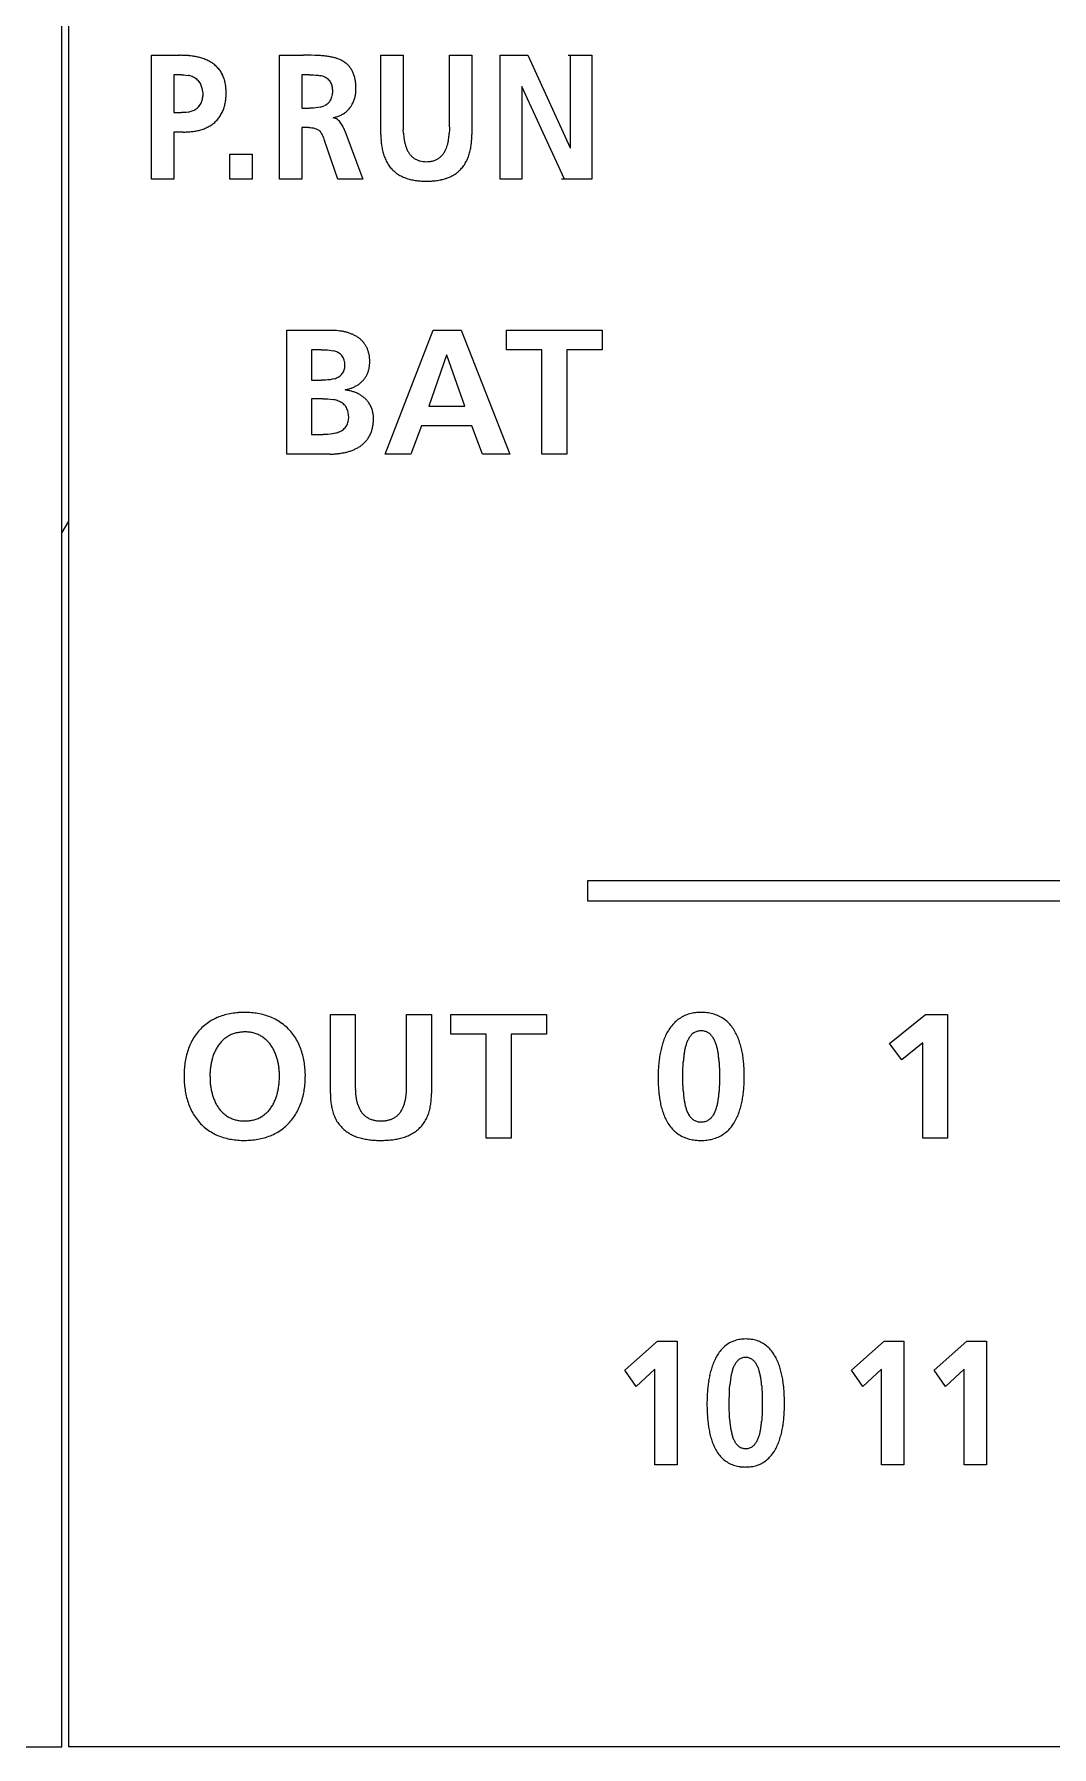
# Model space of a CAD drawing. Extents: x 168 to 388, y 259 to 356.
# Drawn here: x 269.86 to 284.66, y 282.37 to 307.28 of the extents above; entities that cross this region are included whole.
import ezdxf

# ---------------------------------------------------------------- set-up
doc = ezdxf.new("R2010")
doc.units = 0
doc.header["$MEASUREMENT"] = 0
doc.layers.get('0').update_dxf_attribs({"linetype": 'CONTINUOUS'})

msp = doc.modelspace()

# ---------------------------------------------------------------- linework, layer by layer
at = {"color": 7, "linetype": 'Continuous'}
for p, q in [((270.265, 282.367), (270.265, 333.767)), ((270.365, 333.767), (270.365, 282.367)), ((271.57, 306.969), (271.981, 306.969)), ((271.57, 305.169), (271.57, 306.969)), ((273.431, 306.969), (273.781, 306.969)), ((273.431, 305.169), (273.431, 306.969)), ((273.836, 306.969), (273.781, 306.969)), ((273.89, 306.969), (273.836, 306.969)), ((273.945, 306.968), (273.89, 306.969)), ((274, 306.966), (273.945, 306.968)), ((274.907, 306.969), (275.231, 306.969)), ((274.907, 305.819), (274.907, 306.969)), ((275.231, 306.969), (275.231, 305.93)), ((275.904, 305.93), (275.904, 306.969)), ((275.904, 306.969), (276.229, 306.969)), ((276.229, 306.969), (276.229, 305.819)), ((276.643, 306.969), (277.042, 306.969)), ((276.643, 305.169), (276.643, 306.969)), ((277.042, 306.969), (277.659, 305.623)), ((277.629, 306.969), (277.974, 306.969)), ((277.663, 305.623), (277.663, 306.969)), ((277.974, 306.969), (277.974, 305.169)), ((272.008, 306.685), (271.895, 306.685)), ((271.895, 306.685), (271.895, 306.136)), ((272.008, 306.685), (272.04, 306.685)), ((272.04, 306.685), (272.071, 306.682)), ((272.071, 306.682), (272.102, 306.677)), ((273.862, 306.685), (273.756, 306.685)), ((273.756, 306.685), (273.756, 306.201)), ((273.862, 306.685), (273.895, 306.685)), ((273.895, 306.685), (273.928, 306.684)), ((273.928, 306.684), (273.96, 306.682)), ((273.96, 306.682), (273.992, 306.678)), ((273.992, 306.678), (274.024, 306.673)), ((272.316, 306.44), (272.317, 306.409)), ((272.317, 306.409), (272.316, 306.377)), ((276.954, 306.515), (276.954, 305.169)), ((276.958, 306.515), (276.954, 306.515)), ((277.578, 305.169), (276.958, 306.515)), ((271.895, 306.136), (272.008, 306.136)), ((272.04, 306.137), (272.008, 306.136)), ((272.072, 306.139), (272.04, 306.137)), ((272.103, 306.144), (272.072, 306.139)), ((273.756, 306.201), (273.862, 306.201)), ((273.895, 306.201), (273.862, 306.201)), ((273.927, 306.202), (273.895, 306.201)), ((273.96, 306.205), (273.927, 306.202)), ((273.991, 306.209), (273.96, 306.205)), ((274.023, 306.216), (273.991, 306.209)), ((273.86, 305.917), (273.756, 305.917)), ((273.756, 305.917), (273.756, 305.169)), ((273.86, 305.917), (273.882, 305.917)), ((273.882, 305.917), (273.904, 305.915)), ((273.904, 305.915), (273.925, 305.912)), ((273.925, 305.912), (273.946, 305.907)), ((273.946, 305.907), (273.966, 305.9)), ((273.966, 305.9), (273.985, 305.89)), ((273.985, 305.89), (274.002, 305.878)), ((274.002, 305.878), (274.017, 305.864)), ((274.228, 306.056), (274.21, 306.059)), ((274.244, 306.051), (274.228, 306.056)), ((274.26, 306.043), (274.244, 306.051)), ((274.275, 306.034), (274.26, 306.043)), ((274.289, 306.023), (274.275, 306.034)), ((274.302, 306.011), (274.289, 306.023)), ((274.313, 305.997), (274.302, 306.011)), ((274.324, 305.983), (274.313, 305.997)), ((274.334, 305.969), (274.324, 305.983)), ((274.344, 305.954), (274.334, 305.969)), ((274.352, 305.938), (274.344, 305.954)), ((274.36, 305.922), (274.352, 305.938)), ((274.368, 305.906), (274.36, 305.922)), ((274.375, 305.889), (274.368, 305.906)), ((274.382, 305.873), (274.375, 305.889)), ((275.234, 305.838), (275.232, 305.884)), ((275.904, 305.885), (275.901, 305.839)), ((275.904, 305.93), (275.904, 305.885)), ((272.032, 305.853), (271.895, 305.853)), ((271.895, 305.853), (271.895, 305.169)), ((274.017, 305.864), (274.031, 305.847)), ((274.031, 305.847), (274.043, 305.829)), ((274.043, 305.829), (274.053, 305.811)), ((274.053, 305.811), (274.062, 305.791)), ((274.062, 305.791), (274.07, 305.771)), ((274.07, 305.771), (274.078, 305.751)), ((274.078, 305.751), (274.085, 305.731)), ((274.28, 305.169), (274.085, 305.731)), ((274.382, 305.873), (274.642, 305.169)), ((272.71, 305.169), (272.71, 305.53)), ((272.71, 305.53), (273.034, 305.53)), ((273.034, 305.53), (273.034, 305.169)), ((277.659, 305.623), (277.663, 305.623)), ((271.895, 305.169), (271.57, 305.169)), ((273.034, 305.169), (272.71, 305.169)), ((273.756, 305.169), (273.431, 305.169)), ((274.642, 305.169), (274.28, 305.169)), ((276.954, 305.169), (276.643, 305.169)), ((277.974, 305.169), (277.533, 305.169)), ((273.536, 302.969), (274.165, 302.969)), ((273.536, 301.169), (273.536, 302.969)), ((274.968, 301.169), (275.669, 302.969)), ((275.669, 302.969), (276.076, 302.969)), ((276.076, 302.969), (276.783, 301.169)), ((276.733, 302.969), (278.126, 302.969)), ((276.733, 302.685), (276.733, 302.969)), ((278.126, 302.969), (278.126, 302.685)), ((274.036, 302.685), (273.896, 302.685)), ((273.896, 302.685), (273.896, 302.242)), ((274.036, 302.685), (274.066, 302.685)), ((274.066, 302.685), (274.097, 302.684)), ((274.097, 302.684), (274.128, 302.683)), ((274.128, 302.683), (274.159, 302.68)), ((274.159, 302.68), (274.189, 302.675)), ((274.189, 302.675), (274.22, 302.669)), ((277.249, 302.685), (276.733, 302.685)), ((277.249, 301.169), (277.249, 302.685)), ((278.126, 302.685), (277.61, 302.685)), ((277.61, 302.685), (277.61, 301.169)), ((275.862, 302.608), (275.602, 301.865)), ((275.867, 302.608), (275.862, 302.608)), ((276.128, 301.865), (275.867, 302.608)), ((273.896, 302.242), (274.044, 302.242)), ((274.075, 302.242), (274.044, 302.242)), ((274.106, 302.244), (274.075, 302.242)), ((274.137, 302.247), (274.106, 302.244)), ((274.168, 302.251), (274.137, 302.247)), ((274.199, 302.257), (274.168, 302.251)), ((274.229, 302.265), (274.199, 302.257)), ((274.067, 301.974), (273.896, 301.974)), ((273.896, 301.974), (273.896, 301.453)), ((274.067, 301.974), (274.102, 301.973)), ((274.102, 301.973), (274.136, 301.971)), ((274.136, 301.971), (274.171, 301.968)), ((274.171, 301.968), (274.205, 301.964)), ((275.602, 301.865), (276.128, 301.865)), ((273.896, 301.453), (274.067, 301.453)), ((274.101, 301.453), (274.067, 301.453)), ((274.135, 301.455), (274.101, 301.453)), ((274.17, 301.459), (274.135, 301.455)), ((274.204, 301.464), (274.17, 301.459)), ((274.238, 301.471), (274.204, 301.464)), ((275.499, 301.582), (275.341, 301.169)), ((276.228, 301.582), (275.499, 301.582)), ((276.383, 301.169), (276.228, 301.582)), ((274.165, 301.169), (273.536, 301.169)), ((275.341, 301.169), (274.968, 301.169)), ((276.783, 301.169), (276.383, 301.169)), ((277.61, 301.169), (277.249, 301.169)), ((270.365, 300.192), (270.265, 300.028)), ((277.915, 294.666), (277.915, 294.966)), ((277.915, 294.966), (332.216, 294.966)), ((332.216, 294.666), (277.915, 294.666)), ((274.172, 293.017), (274.533, 293.017)), ((274.172, 291.867), (274.172, 293.017)), ((274.533, 293.017), (274.533, 291.978)), ((275.281, 291.978), (275.281, 293.017)), ((275.281, 293.017), (275.642, 293.017)), ((275.642, 293.017), (275.642, 291.867)), ((275.924, 293.017), (277.316, 293.017)), ((275.924, 292.733), (275.924, 293.017)), ((277.316, 293.017), (277.316, 292.733)), ((282.302, 292.594), (282.828, 293.017)), ((282.828, 293.017), (283.148, 293.017)), ((283.148, 293.017), (283.148, 291.217)), ((276.439, 292.733), (275.924, 292.733)), ((276.439, 291.217), (276.439, 292.733)), ((276.8, 292.733), (276.8, 291.217)), ((277.316, 292.733), (276.8, 292.733)), ((282.482, 292.36), (282.302, 292.594)), ((282.787, 292.607), (282.482, 292.36)), ((282.787, 291.217), (282.787, 292.607)), ((279.3, 292.226), (279.302, 292.278)), ((279.3, 292.173), (279.3, 292.226)), ((279.302, 292.278), (279.304, 292.331)), ((279.826, 292.323), (279.828, 292.271)), ((279.828, 292.271), (279.83, 292.217)), ((279.83, 292.217), (279.83, 292.164)), ((279.299, 292.121), (279.3, 292.173)), ((279.299, 292.068), (279.299, 292.121)), ((279.3, 292.016), (279.299, 292.068)), ((279.301, 291.963), (279.3, 292.016)), ((279.303, 291.911), (279.301, 291.963)), ((279.828, 291.954), (279.826, 291.902)), ((279.83, 292.007), (279.828, 291.954)), ((279.83, 292.164), (279.83, 292.112)), ((279.83, 292.112), (279.83, 292.06)), ((279.83, 292.06), (279.83, 292.007)), ((276.8, 291.217), (276.439, 291.217)), ((283.148, 291.217), (282.787, 291.217)), ((278.455, 287.844), (278.928, 288.267)), ((278.928, 288.267), (279.216, 288.267)), ((279.216, 288.267), (279.216, 286.467)), ((281.752, 287.844), (282.225, 288.267)), ((282.225, 288.267), (282.513, 288.267)), ((282.513, 288.267), (282.513, 286.467)), ((282.954, 287.844), (283.428, 288.267)), ((283.428, 288.267), (283.715, 288.267)), ((283.715, 288.267), (283.715, 286.467)), ((278.617, 287.609), (278.455, 287.844)), ((278.891, 287.857), (278.617, 287.609)), ((278.891, 286.467), (278.891, 287.857)), ((281.914, 287.609), (281.752, 287.844)), ((282.188, 287.857), (281.914, 287.609)), ((282.188, 286.467), (282.188, 287.857)), ((283.117, 287.609), (282.954, 287.844)), ((283.39, 287.857), (283.117, 287.609)), ((283.39, 286.467), (283.39, 287.857)), ((279.974, 287.422), (279.975, 287.474)), ((279.975, 287.474), (279.976, 287.525)), ((279.976, 287.525), (279.978, 287.576)), ((279.978, 287.576), (279.982, 287.627)), ((280.445, 287.619), (280.448, 287.567)), ((280.448, 287.567), (280.45, 287.516)), ((280.45, 287.516), (280.451, 287.465)), ((280.451, 287.465), (280.452, 287.413)), ((279.974, 287.371), (279.974, 287.422)), ((279.974, 287.319), (279.974, 287.371)), ((279.974, 287.268), (279.974, 287.319)), ((279.975, 287.217), (279.974, 287.268)), ((279.977, 287.165), (279.975, 287.217)), ((280.45, 287.208), (280.448, 287.156)), ((280.451, 287.259), (280.45, 287.208)), ((280.452, 287.31), (280.451, 287.259)), ((280.452, 287.413), (280.452, 287.362)), ((280.452, 287.362), (280.452, 287.31)), ((279.98, 287.114), (279.977, 287.165)), ((280.448, 287.156), (280.445, 287.105)), ((279.216, 286.467), (278.891, 286.467)), ((282.513, 286.467), (282.188, 286.467)), ((283.715, 286.467), (283.39, 286.467)), ((232.265, 282.367), (270.265, 282.367)), ((387.315, 282.367), (270.365, 282.367))]:
    msp.add_line(p, q, dxfattribs=at)
for centre, radius, start, end in [((271.988, 305.681), 1.288, 87.4286, 90.3295), ((271.985, 305.598), 1.372, 84.7136, 87.4391), ((272.007, 305.834), 1.134, 81.4499, 84.7463), ((272.037, 306.031), 0.935, 77.4521, 81.4496), ((272.067, 306.169), 0.794, 72.7435, 77.4539), ((272.107, 306.294), 0.662, 67.1146, 72.7589), ((272.146, 306.388), 0.56, 60.4478, 67.1177), ((272.185, 306.456), 0.482, 52.695, 60.4437), ((273.924, 305.321), 1.647, 85.4671, 87.3672), ((273.952, 305.672), 1.295, 83.0508, 85.4675), ((273.988, 305.963), 1.001, 79.9469, 83.0727), ((274.024, 306.168), 0.793, 76.0015, 79.9476), ((274.065, 306.33), 0.626, 71.0224, 76.019), ((274.102, 306.44), 0.51, 64.9478, 71.0213), ((274.139, 306.519), 0.423, 57.5593, 64.9587), ((274.168, 306.565), 0.369, 49.0192, 57.5006), ((272.031, 306.32), 0.364, 73.8538, 78.8056), ((272.044, 306.364), 0.318, 68.1962, 73.8574), ((272.059, 306.402), 0.277, 61.7032, 68.2043), ((272.073, 306.428), 0.247, 54.4035, 61.6893), ((272.085, 306.445), 0.227, 46.4271, 54.3786), ((272.213, 306.493), 0.435, 44.1134, 52.6971), ((272.224, 306.504), 0.42, 35.1555, 44.0461), ((272.217, 306.5), 0.428, 26.3589, 35.1012), ((272.178, 306.481), 0.471, 18.4346, 26.3665), ((272.113, 306.459), 0.54, 11.4912, 18.4134), ((273.948, 306.31), 0.37, 73.2133, 78.2045), ((273.972, 306.388), 0.289, 66.8494, 73.2424), ((273.994, 306.441), 0.231, 58.8533, 66.8504), ((274.015, 306.476), 0.191, 49.1873, 58.8561), ((274.184, 306.583), 0.345, 39.9563, 49.0324), ((274.178, 306.579), 0.352, 30.9373, 39.8311), ((274.153, 306.564), 0.381, 22.7364, 30.9534), ((274.093, 306.539), 0.446, 15.6646, 22.6825), ((273.989, 306.51), 0.554, 10.0238, 15.6727), ((272.091, 306.451), 0.218, 38.1653, 46.4306), ((272.087, 306.448), 0.224, 30.0833, 38.1332), ((272.074, 306.44), 0.239, 22.4853, 30.0383), ((272.048, 306.43), 0.266, 15.7277, 22.4921), ((272.009, 306.419), 0.307, 9.8502, 15.7194), ((271.959, 306.41), 0.358, 4.8263, 9.8659), ((271.965, 306.4), 0.352, 351.2398, 356.3527), ((272.02, 306.44), 0.635, 5.6097, 11.4943), ((271.877, 306.426), 0.778, 0.8063, 5.609), ((271.779, 306.423), 0.877, 356.6557, 0.9203), ((274.025, 306.488), 0.175, 38.5968, 49.1526), ((274.024, 306.487), 0.176, 28.173, 38.4404), ((274.009, 306.479), 0.193, 18.6121, 28.1626), ((273.959, 306.433), 0.245, 340.574, 348.1176), ((273.971, 306.466), 0.234, 10.6982, 18.6055), ((273.91, 306.443), 0.295, 348.0917, 354.347), ((273.919, 306.457), 0.286, 4.3876, 10.7172), ((273.85, 306.449), 0.356, 354.3442, 359.5315), ((273.839, 306.45), 0.367, 359.35, 4.3899), ((274.078, 306.476), 0.467, 342.5658, 349.2741), ((273.912, 306.495), 0.633, 5.1344, 10.0817), ((274.076, 306.476), 0.468, 349.2917, 355.9822), ((273.851, 306.49), 0.693, 0.621, 5.1351), ((273.881, 306.489), 0.663, 356.0472, 0.7677), ((272.035, 306.522), 0.384, 280.2025, 284.8978), ((272.049, 306.468), 0.328, 284.891, 290.3837), ((272.067, 306.42), 0.278, 290.3779, 296.8708), ((272.083, 306.388), 0.241, 296.8733, 304.3445), ((272.097, 306.368), 0.217, 304.3829, 312.6918), ((272.105, 306.359), 0.204, 312.7011, 321.5665), ((272.102, 306.361), 0.209, 321.5752, 330.2011), ((272.087, 306.37), 0.226, 330.2633, 338.2375), ((272.06, 306.38), 0.255, 338.2403, 345.3152), ((272.018, 306.391), 0.299, 345.3104, 351.2426), ((272.147, 306.355), 0.501, 332.1314, 339.5946), ((272.086, 306.378), 0.566, 339.5953, 346.2004), ((271.989, 306.401), 0.665, 346.1993, 351.818), ((271.885, 306.417), 0.771, 351.7896, 356.6595), ((273.94, 306.564), 0.358, 283.37, 288.5301), ((273.962, 306.497), 0.288, 288.5098, 294.9246), ((273.984, 306.451), 0.237, 294.9298, 302.7326), ((274.003, 306.422), 0.202, 302.7257, 311.8803), ((274.012, 306.412), 0.189, 311.9301, 321.7272), ((274.011, 306.412), 0.189, 321.8473, 331.6236), ((273.995, 306.42), 0.207, 331.6126, 340.5492), ((274.163, 306.43), 0.369, 302.9296, 311.4204), ((274.158, 306.436), 0.376, 311.4308, 319.7616), ((274.147, 306.445), 0.391, 319.7681, 327.7796), ((274.129, 306.456), 0.411, 327.7765, 335.3868), ((274.108, 306.466), 0.435, 335.3902, 342.5851), ((272.082, 306.58), 0.724, 281.4599, 286.625), ((272.109, 306.489), 0.629, 286.6202, 292.5879), ((272.141, 306.412), 0.545, 292.5815, 299.4341), ((272.169, 306.362), 0.488, 299.4489, 307.1083), ((272.191, 306.333), 0.452, 307.1489, 315.4236), ((272.2, 306.324), 0.439, 315.4274, 323.9363), ((272.183, 306.336), 0.459, 323.9491, 332.0865), ((274.152, 306.457), 0.397, 278.3834, 286.3517), ((274.156, 306.446), 0.386, 286.3139, 294.4153), ((274.162, 306.431), 0.37, 294.4496, 302.9168), ((276.408, 305.922), 1.177, 179.6285, 181.8746), ((272.038, 306.823), 0.97, 269.6341, 273.4529), ((272.035, 306.87), 1.017, 273.4377, 277.1128), ((272.056, 306.709), 0.855, 277.0789, 281.4509), ((275.94, 305.807), 1.033, 179.3396, 183.3655), ((276.018, 305.812), 1.112, 183.3637, 187.11), ((275.869, 305.791), 0.961, 187.003, 191.3354), ((276.361, 305.914), 1.129, 183.8884, 186.2294), ((276.135, 305.89), 0.902, 186.2285, 189.1601), ((275.976, 305.864), 0.741, 189.1575, 192.7237), ((275.855, 305.836), 0.616, 192.7078, 196.9971), ((275.74, 305.801), 0.496, 196.9915, 202.32), ((275.394, 305.802), 0.498, 337.7911, 343.0994), ((275.279, 305.837), 0.619, 343.0943, 347.366), ((275.157, 305.864), 0.744, 347.3501, 350.904), ((274.997, 305.89), 0.905, 350.9019, 353.822), ((274.769, 305.915), 1.135, 353.8208, 356.1504), ((275.268, 305.791), 0.96, 348.655, 352.9913), ((275.118, 305.812), 1.111, 352.8844, 356.6319), ((275.197, 305.807), 1.033, 356.63, 0.6602), ((275.676, 305.753), 0.764, 191.3388, 196.788), ((275.564, 305.719), 0.647, 196.7871, 203.2211), ((275.485, 305.685), 0.561, 203.2257, 210.6462), ((275.429, 305.652), 0.497, 210.6616, 219.0435), ((275.652, 305.765), 0.402, 202.2946, 208.877), ((275.591, 305.731), 0.331, 208.8807, 216.8647), ((275.55, 305.701), 0.281, 216.8676, 226.2742), ((275.535, 305.685), 0.259, 226.2842, 236.4875), ((275.537, 305.689), 0.263, 236.5914, 246.6486), ((275.546, 305.711), 0.287, 246.7252, 255.9229), ((275.559, 305.76), 0.338, 255.9048, 263.5761), ((275.567, 305.834), 0.412, 263.5821, 270.1215), ((275.569, 305.835), 0.413, 269.8852, 276.2846), ((275.577, 305.76), 0.338, 276.2791, 284.2468), ((275.59, 305.71), 0.287, 284.2377, 293.4633), ((275.599, 305.688), 0.263, 293.5377, 303.6061), ((275.6, 305.686), 0.259, 303.7127, 313.9014), ((275.585, 305.701), 0.282, 313.915, 323.2991), ((275.544, 305.732), 0.332, 323.301, 331.259), ((275.482, 305.766), 0.403, 331.2608, 337.8166), ((275.707, 305.652), 0.497, 320.9418, 329.323), ((275.651, 305.685), 0.561, 329.3392, 336.7607), ((275.572, 305.719), 0.647, 336.7641, 343.1995), ((275.461, 305.753), 0.764, 343.2, 348.6521), ((275.41, 305.637), 0.472, 219.044, 227.8579), ((275.417, 305.645), 0.483, 227.9162, 236.5324), ((275.438, 305.678), 0.522, 236.5855, 244.5629), ((275.47, 305.744), 0.595, 244.5598, 251.5548), ((275.504, 305.846), 0.703, 251.554, 257.4752), ((275.533, 305.977), 0.837, 257.4652, 262.4414), ((275.555, 306.144), 1.006, 262.43, 266.569), ((275.567, 306.332), 1.194, 266.5665, 270.053), ((275.569, 306.332), 1.194, 269.9467, 273.4369), ((275.58, 306.144), 1.006, 273.4345, 277.5731), ((275.603, 305.977), 0.837, 277.5619, 282.5371), ((275.632, 305.847), 0.703, 282.5271, 288.4463), ((275.666, 305.744), 0.595, 288.4458, 295.4374), ((275.697, 305.678), 0.522, 295.4343, 303.4074), ((275.718, 305.645), 0.483, 303.4601, 312.0721), ((275.725, 305.637), 0.472, 312.1306, 320.9418), ((274.168, 301.905), 1.063, 87.5844, 90.1561), ((274.166, 301.868), 1.101, 85.1102, 87.5938), ((274.177, 301.993), 0.975, 82.3177, 85.122), ((274.193, 302.108), 0.86, 79.137, 82.3185), ((274.211, 302.202), 0.764, 75.5579, 79.1389), ((274.235, 302.295), 0.668, 71.4733, 75.5689), ((274.261, 302.374), 0.584, 66.8184, 71.475), ((274.291, 302.443), 0.509, 61.4546, 66.8234), ((274.319, 302.494), 0.451, 55.3826, 61.4509), ((274.14, 302.344), 0.335, 70.8534, 76.1743), ((274.164, 302.413), 0.262, 64.0415, 70.8586), ((274.186, 302.459), 0.21, 55.5841, 64.0607), ((274.346, 302.533), 0.404, 48.612, 55.3867), ((274.362, 302.552), 0.379, 41.3586, 48.5785), ((274.374, 302.563), 0.362, 33.7996, 41.3558), ((274.365, 302.557), 0.373, 26.449, 33.782), ((274.351, 302.55), 0.389, 19.3992, 26.4279), ((274.301, 302.532), 0.442, 13.2123, 19.3951), ((274.204, 302.485), 0.179, 45.5687, 55.5136), ((274.215, 302.496), 0.164, 34.7622, 45.5449), ((274.208, 302.491), 0.172, 24.3813, 34.7411), ((274.185, 302.482), 0.196, 15.1843, 24.2585), ((274.198, 302.45), 0.185, 337.5852, 347.3746), ((274.14, 302.469), 0.243, 7.8603, 15.2196), ((274.165, 302.457), 0.219, 347.486, 355.619), ((274.104, 302.464), 0.28, 1.5021, 7.874), ((274.089, 302.463), 0.295, 355.5913, 1.6383), ((274.356, 302.497), 0.388, 338.0723, 345.1216), ((274.243, 302.519), 0.502, 7.7817, 13.2341), ((274.343, 302.5), 0.401, 345.1096, 351.9276), ((274.205, 302.513), 0.54, 2.7224, 7.786), ((274.289, 302.507), 0.455, 352.05, 358.0553), ((274.171, 302.512), 0.573, 357.9676, 2.7383), ((274.129, 302.585), 0.335, 287.421, 292.7429), ((274.153, 302.528), 0.273, 292.7341, 299.2556), ((274.177, 302.484), 0.223, 299.2451, 307.2344), ((274.197, 302.458), 0.191, 307.2447, 316.6026), ((274.21, 302.446), 0.172, 316.6992, 327.0456), ((274.212, 302.444), 0.17, 327.0484, 337.5585), ((274.313, 302.576), 0.476, 290.3627, 296.1127), ((274.328, 302.546), 0.442, 296.1171, 302.3079), ((274.343, 302.521), 0.413, 302.3082, 308.9286), ((274.358, 302.504), 0.39, 308.9415, 315.951), ((274.369, 302.493), 0.375, 315.964, 323.2576), ((274.374, 302.489), 0.368, 323.2628, 330.6876), ((274.372, 302.49), 0.371, 330.6879, 338.0632), ((274.122, 301.476), 0.494, 76.3993, 80.3945), ((274.146, 301.572), 0.396, 71.4266, 76.4163), ((274.169, 301.642), 0.321, 65.2978, 71.4423), ((274.193, 301.694), 0.264, 57.8227, 65.2979), ((274.214, 301.727), 0.226, 49.0803, 57.831), ((274.225, 301.741), 0.208, 39.4956, 49.0026), ((274.294, 302.626), 0.529, 280.0225, 285.2198), ((274.336, 301.544), 0.558, 79.3941, 84.7768), ((274.295, 302.625), 0.528, 285.1847, 290.367), ((274.336, 301.544), 0.558, 74.0333, 79.4222), ((274.35, 301.593), 0.507, 68.1133, 74.0398), ((274.363, 301.625), 0.473, 61.7473, 68.1062), ((274.377, 301.651), 0.443, 54.9595, 61.7496), ((274.392, 301.673), 0.416, 47.7299, 54.9498), ((274.406, 301.688), 0.396, 40.1357, 47.7253), ((274.416, 301.697), 0.383, 32.3921, 40.135), ((274.421, 301.7), 0.377, 24.4107, 32.3924), ((274.229, 301.744), 0.203, 29.7054, 39.4302), ((274.215, 301.736), 0.219, 20.7139, 29.7157), ((274.18, 301.723), 0.257, 12.958, 20.6495), ((274.221, 301.69), 0.216, 338.3573, 347.5001), ((274.126, 301.71), 0.311, 6.6602, 13.0017), ((274.184, 301.698), 0.254, 347.6013, 355.3676), ((274.092, 301.706), 0.346, 0.9583, 6.6677), ((274.095, 301.705), 0.343, 355.354, 1.1064), ((274.413, 301.696), 0.386, 16.603, 24.3945), ((274.415, 301.697), 0.383, 8.6971, 16.634), ((274.206, 301.682), 0.593, 351.8434, 356.9098), ((274.353, 301.689), 0.446, 1.7218, 8.4668), ((274.196, 301.683), 0.604, 356.9012, 1.8817), ((274.133, 301.89), 0.431, 284.0631, 288.5245), ((274.157, 301.818), 0.356, 288.4956, 294.0416), ((274.182, 301.761), 0.294, 294.0341, 300.7596), ((274.208, 301.718), 0.244, 300.7503, 308.8529), ((274.227, 301.694), 0.213, 308.8717, 318.1622), ((274.239, 301.683), 0.196, 318.2587, 328.3138), ((274.239, 301.683), 0.197, 328.3139, 338.3356), ((274.378, 301.627), 0.412, 319.4992, 326.8051), ((274.368, 301.634), 0.424, 326.8061, 333.8955), ((274.351, 301.642), 0.443, 333.9301, 340.7204), ((274.29, 301.663), 0.507, 340.7222, 346.6523), ((274.224, 301.679), 0.575, 346.6211, 351.8492), ((274.166, 302.258), 1.089, 269.9179, 272.6822), ((274.166, 302.275), 1.106, 272.6679, 275.3868), ((274.175, 302.174), 1.004, 275.3819, 278.3762), ((274.19, 302.075), 0.904, 278.3714, 281.6962), ((274.209, 301.985), 0.813, 281.6928, 285.3917), ((274.234, 301.892), 0.716, 285.3865, 289.5851), ((274.262, 301.814), 0.633, 289.5808, 294.3331), ((274.293, 301.745), 0.557, 294.3287, 299.7256), ((274.322, 301.694), 0.499, 299.7307, 305.7582), ((274.351, 301.654), 0.45, 305.7568, 312.4381), ((274.366, 301.638), 0.428, 312.4528, 319.4817), ((272.819, 292.282), 0.75, 118.6341, 126.0263), ((272.84, 292.244), 0.793, 111.6343, 118.6229), ((272.864, 292.182), 0.86, 105.1965, 111.6389), ((272.897, 292.062), 0.984, 99.5409, 105.1713), ((272.919, 291.933), 1.115, 94.6263, 99.5983), ((272.916, 291.972), 1.077, 89.5064, 94.634), ((272.934, 292.001), 1.047, 85.1606, 90.4518), ((272.932, 291.971), 1.077, 80.0241, 85.1698), ((272.953, 292.086), 0.96, 74.3013, 80.0728), ((272.981, 292.189), 0.853, 67.7795, 74.2733), ((273.003, 292.242), 0.796, 60.8246, 67.7841), ((273.02, 292.272), 0.761, 53.5342, 60.8157), ((279.533, 292.541), 0.505, 124.9063, 134.5113), ((279.525, 292.553), 0.49, 115.0074, 124.8962), ((279.534, 292.533), 0.512, 105.4417, 114.9062), ((279.548, 292.481), 0.566, 96.8574, 105.4194), ((279.563, 292.356), 0.692, 89.8446, 96.8531), ((279.565, 292.342), 0.706, 83.1945, 90.0618), ((279.577, 292.442), 0.606, 75.1893, 83.1956), ((279.595, 292.51), 0.535, 66.123, 75.1939), ((279.612, 292.551), 0.491, 56.1499, 66.0326), ((279.609, 292.546), 0.496, 46.3942, 56.1602), ((272.888, 292.244), 0.827, 148.5078, 155.213), ((272.838, 292.275), 0.768, 141.2721, 148.4858), ((272.809, 292.298), 0.731, 133.6884, 141.2691), ((272.806, 292.301), 0.727, 126.063, 133.6855), ((272.9, 292.338), 0.423, 119.8336, 128.1765), ((272.9, 292.337), 0.424, 111.5128, 119.8372), ((272.908, 292.315), 0.447, 103.5706, 111.4603), ((272.918, 292.277), 0.486, 96.3082, 103.5633), ((272.925, 292.211), 0.553, 89.9287, 96.3089), ((272.926, 292.212), 0.553, 83.6188, 90.0713), ((272.934, 292.278), 0.486, 76.3495, 83.6172), ((272.943, 292.316), 0.447, 68.444, 76.3433), ((272.951, 292.337), 0.424, 60.0662, 68.3899), ((272.951, 292.338), 0.423, 51.7302, 60.0692), ((273.029, 292.286), 0.745, 46.057, 53.5001), ((273.025, 292.281), 0.751, 38.6785, 46.0547), ((272.997, 292.259), 0.787, 31.6317, 38.6767), ((279.914, 292.31), 0.954, 156.456, 161.5369), ((279.767, 292.375), 0.794, 150.3505, 156.46), ((279.654, 292.439), 0.664, 143.0612, 150.3671), ((279.579, 292.496), 0.569, 134.5213, 143.0414), ((279.684, 292.494), 0.347, 146.9239, 155.5865), ((279.601, 292.548), 0.249, 134.9627, 147.0446), ((279.563, 292.586), 0.196, 119.3556, 134.7477), ((279.554, 292.602), 0.177, 102.65, 119.3261), ((279.562, 292.563), 0.216, 88.5946, 102.5326), ((279.564, 292.569), 0.211, 74.8262, 89.0576), ((279.57, 292.594), 0.185, 58.3268, 74.572), ((279.561, 292.58), 0.202, 43.4706, 58.3744), ((279.516, 292.537), 0.264, 31.9597, 43.3444), ((279.433, 292.485), 0.362, 23.7476, 32.0566), ((279.573, 292.508), 0.549, 37.5099, 46.344), ((279.507, 292.458), 0.632, 29.8145, 37.484), ((279.396, 292.394), 0.76, 23.4458, 29.8267), ((279.251, 292.331), 0.918, 18.1665, 23.4496), ((273.056, 292.179), 1.008, 161.334, 166.8325), ((272.959, 292.212), 0.905, 155.2135, 161.3365), ((273.118, 292.192), 0.689, 155.561, 160.6865), ((273.049, 292.223), 0.613, 149.811, 155.5701), ((272.988, 292.258), 0.543, 143.3115, 149.8142), ((272.943, 292.292), 0.487, 136.0623, 143.3151), ((272.915, 292.319), 0.448, 128.1954, 136.0343), ((272.936, 292.318), 0.448, 43.8411, 51.7134), ((272.907, 292.291), 0.488, 36.577, 43.8132), ((272.862, 292.258), 0.544, 30.0936, 36.5809), ((272.801, 292.222), 0.614, 24.3514, 30.097), ((272.732, 292.191), 0.69, 19.2439, 24.3589), ((272.951, 292.231), 0.841, 25.021, 31.614), ((272.887, 292.201), 0.911, 18.9362, 25.0187), ((272.801, 292.172), 1.002, 13.4092, 18.9397), ((280.476, 292.167), 1.535, 169.4123, 172.57), ((280.282, 292.203), 1.337, 165.7877, 169.4138), ((280.083, 292.254), 1.132, 161.523, 165.8046), ((280.682, 292.254), 1.379, 172.4332, 174.6159), ((280.411, 292.29), 1.106, 169.7295, 172.4519), ((280.173, 292.333), 0.865, 166.2487, 169.7302), ((279.966, 292.384), 0.651, 161.6756, 166.2985), ((279.813, 292.435), 0.49, 155.5599, 161.7045), ((279.3, 292.426), 0.507, 17.8623, 23.7954), ((279.144, 292.375), 0.671, 13.3911, 17.8736), ((278.944, 292.327), 0.878, 10.0152, 13.4433), ((278.699, 292.284), 1.127, 7.3456, 10.017), ((278.428, 292.248), 1.399, 5.2066, 7.3579), ((279.072, 292.272), 1.106, 13.8063, 18.1902), ((278.854, 292.219), 1.331, 10.1688, 13.8127), ((278.627, 292.178), 1.562, 7.0681, 10.1735), ((273.452, 292.123), 1.409, 176.1644, 180.0993), ((273.301, 292.133), 1.257, 171.7567, 176.1652), ((273.169, 292.152), 1.124, 166.8303, 171.7613), ((273.476, 292.121), 1.056, 176.8887, 180.2311), ((273.392, 292.125), 0.972, 173.2567, 176.8896), ((273.335, 292.132), 0.914, 169.3921, 173.253), ((273.273, 292.144), 0.851, 165.2569, 169.4058), ((273.195, 292.164), 0.771, 160.6798, 165.2601), ((272.655, 292.164), 0.772, 14.68, 19.253), ((272.578, 292.144), 0.852, 10.5387, 14.6821), ((272.516, 292.132), 0.915, 6.6926, 10.5519), ((272.459, 292.125), 0.972, 3.058, 6.6893), ((272.375, 292.121), 1.056, 359.7172, 3.0587), ((272.702, 292.148), 1.104, 8.3895, 13.4107), ((272.589, 292.131), 1.218, 3.8443, 8.3927), ((272.458, 292.123), 1.35, 359.7387, 3.845), ((280.872, 292.118), 1.933, 177.6755, 180.1829), ((280.957, 292.115), 2.019, 175.2791, 177.6809), ((280.714, 292.136), 1.775, 172.5667, 175.2989), ((281.031, 292.221), 1.73, 174.613, 176.353), ((278.073, 292.216), 1.756, 3.5005, 5.2143), ((278.366, 292.145), 1.824, 4.4216, 7.0796), ((278.081, 292.123), 2.111, 2.128, 4.425), ((277.845, 292.114), 2.346, 0.0658, 2.1323), ((273.458, 292.121), 1.415, 180.0281, 183.9456), ((273.326, 292.112), 1.282, 183.9439, 188.2676), ((273.193, 292.092), 1.147, 188.261, 193.0923), ((273.51, 292.121), 1.089, 180.2061, 183.4463), ((273.491, 292.119), 1.071, 183.4402, 186.6969), ((273.395, 292.108), 0.974, 186.6888, 190.3123), ((273.3, 292.09), 0.877, 190.3057, 194.3288), ((272.554, 292.09), 0.874, 345.5425, 349.5796), ((272.459, 292.108), 0.971, 349.5716, 353.2071), ((272.363, 292.119), 1.068, 353.2017, 356.5061), ((272.343, 292.121), 1.088, 356.4969, 359.7408), ((272.574, 292.112), 1.233, 351.1911, 355.6853), ((272.462, 292.121), 1.345, 355.6837, 359.8033), ((275.597, 291.97), 1.063, 179.5937, 182.1801), ((275.685, 291.974), 1.152, 182.1791, 184.5677), ((274.13, 291.974), 1.151, 355.4542, 357.8452), ((274.218, 291.97), 1.063, 357.8446, 0.4072), ((281.232, 292.103), 2.294, 179.7662, 181.8788), ((281.325, 292.104), 2.387, 181.8504, 183.8818), ((280.829, 292.071), 1.89, 183.8748, 186.4404), ((278.405, 292.082), 1.785, 352.9457, 355.6616), ((278.146, 292.102), 2.045, 355.6597, 358.03), ((277.858, 292.112), 2.334, 358.0288, 0.1063), ((273.077, 292.065), 1.028, 193.0903, 198.4803), ((272.978, 292.032), 0.924, 198.4779, 204.4772), ((273.211, 292.068), 0.785, 194.3253, 198.8196), ((273.12, 292.037), 0.689, 198.8114, 203.931), ((273.043, 292.002), 0.605, 203.9223, 209.7588), ((272.978, 291.965), 0.53, 209.7576, 216.4141), ((272.874, 291.965), 0.529, 323.4571, 330.0592), ((272.81, 292.001), 0.603, 330.0587, 335.9158), ((272.733, 292.036), 0.687, 335.9063, 341.0437), ((272.643, 292.067), 0.783, 341.0354, 345.5447), ((272.875, 292.04), 0.923, 334.7746, 340.7785), ((272.788, 292.07), 1.015, 340.7762, 346.2386), ((272.688, 292.095), 1.118, 346.2378, 351.1965), ((275.11, 291.855), 0.938, 179.2939, 183.9262), ((275.177, 291.86), 1.005, 183.9221, 188.2969), ((275.02, 291.835), 0.846, 188.1899, 193.3835), ((275.528, 291.96), 0.994, 184.5017, 187.2694), ((275.329, 291.935), 0.794, 187.2695, 190.7345), ((275.193, 291.909), 0.656, 190.7319, 194.9283), ((275.085, 291.88), 0.543, 194.9024, 199.9681), ((274.992, 291.846), 0.444, 199.9653, 206.1604), ((274.822, 291.846), 0.445, 333.8978, 340.0835), ((274.729, 291.88), 0.544, 340.0808, 345.1376), ((274.62, 291.909), 0.656, 345.1131, 349.3037), ((274.484, 291.935), 0.795, 349.3011, 352.7601), ((274.284, 291.96), 0.996, 352.7597, 355.521), ((274.797, 291.835), 0.843, 346.5538, 351.7631), ((274.637, 291.86), 1.005, 351.6597, 356.0317), ((274.704, 291.855), 0.938, 356.0261, 0.7053), ((280.502, 292.034), 1.56, 186.442, 189.5495), ((280.258, 291.992), 1.313, 189.5381, 193.23), ((280.028, 291.938), 1.077, 193.2263, 197.7276), ((281.077, 292.008), 1.776, 183.148, 184.8426), ((280.71, 291.977), 1.408, 184.8339, 186.9719), ((280.437, 291.943), 1.133, 186.9624, 189.619), ((280.184, 291.9), 0.876, 189.614, 193.0495), ((279.982, 291.853), 0.669, 192.9989, 197.4987), ((279.189, 291.845), 0.626, 341.2883, 346.094), ((278.992, 291.894), 0.829, 346.0419, 349.6717), ((278.761, 291.936), 1.064, 349.67, 352.4978), ((278.494, 291.972), 1.334, 352.483, 354.7395), ((278.141, 292.005), 1.688, 354.7301, 356.5136), ((279.083, 291.959), 1.095, 341.7126, 346.1389), ((278.871, 292.012), 1.314, 346.1285, 349.8185), ((278.646, 292.052), 1.542, 349.8164, 352.9599), ((272.903, 291.998), 0.842, 204.4767, 211.0623), ((272.85, 291.966), 0.779, 211.082, 218.1926), ((272.817, 291.941), 0.738, 218.1959, 225.7345), ((272.931, 291.931), 0.472, 216.4076, 223.8816), ((272.905, 291.906), 0.436, 223.9172, 232.0147), ((272.892, 291.89), 0.415, 232.0412, 240.5425), ((272.893, 291.892), 0.418, 240.5348, 248.9848), ((272.907, 291.93), 0.459, 249.0607, 256.7531), ((272.92, 291.983), 0.513, 256.6977, 263.5782), ((272.92, 291.976), 0.506, 263.5617, 270.5354), ((272.931, 291.976), 0.506, 269.3397, 276.3137), ((272.931, 291.983), 0.513, 276.3, 283.1799), ((272.943, 291.931), 0.46, 283.1198, 290.8001), ((272.958, 291.892), 0.418, 290.8744, 299.3226), ((272.959, 291.89), 0.415, 299.3145, 307.8137), ((272.946, 291.906), 0.436, 307.8417, 315.9448), ((272.92, 291.93), 0.472, 315.9793, 323.4648), ((273.018, 291.956), 0.756, 313.9284, 321.2579), ((272.988, 291.98), 0.795, 321.2646, 328.2383), ((272.941, 292.009), 0.85, 328.2561, 334.776), ((274.859, 291.798), 0.681, 193.3989, 199.8478), ((274.773, 291.766), 0.59, 199.8436, 207.2936), ((274.72, 291.739), 0.53, 207.3128, 215.603), ((274.694, 291.721), 0.497, 215.667, 224.4972), ((274.924, 291.813), 0.369, 206.1504, 213.5365), ((274.883, 291.785), 0.319, 213.5601, 222.185), ((274.86, 291.765), 0.289, 222.2366, 231.7517), ((274.858, 291.762), 0.285, 231.7516, 241.4064), ((274.869, 291.784), 0.309, 241.4431, 250.3399), ((274.884, 291.825), 0.353, 250.3861, 258.1723), ((274.898, 291.892), 0.422, 258.1589, 264.679), ((274.906, 291.982), 0.512, 264.6794, 270.0951), ((274.908, 291.983), 0.513, 269.9049, 275.2649), ((274.916, 291.893), 0.423, 275.2642, 281.766), ((274.93, 291.826), 0.354, 281.7535, 289.5189), ((274.945, 291.784), 0.31, 289.5642, 298.4466), ((274.957, 291.762), 0.285, 298.4797, 308.129), ((274.954, 291.765), 0.289, 308.131, 317.6474), ((274.932, 291.785), 0.319, 317.7013, 326.4317), ((274.89, 291.813), 0.369, 326.4567, 333.9101), ((275.121, 291.721), 0.497, 315.4073, 324.2375), ((275.095, 291.739), 0.529, 324.3028, 332.6029), ((275.042, 291.766), 0.589, 332.6208, 340.0817), ((274.956, 291.797), 0.68, 340.078, 346.5386), ((279.841, 291.878), 0.88, 197.7058, 203.2168), ((279.699, 291.817), 0.725, 203.2068, 209.893), ((279.591, 291.755), 0.601, 209.8867, 217.9536), ((279.823, 291.803), 0.502, 197.4894, 203.4832), ((279.69, 291.744), 0.357, 203.4276, 211.8687), ((279.607, 291.693), 0.259, 211.7718, 223.3874), ((279.562, 291.651), 0.198, 223.5264, 238.7182), ((279.554, 291.636), 0.181, 238.6734, 255.2999), ((279.561, 291.669), 0.215, 255.5591, 269.5514), ((279.563, 291.679), 0.224, 269.0582, 282.5116), ((279.571, 291.643), 0.188, 282.6165, 298.6473), ((279.565, 291.653), 0.199, 298.6419, 313.7552), ((279.531, 291.687), 0.248, 313.9895, 326.1441), ((279.457, 291.738), 0.338, 326.0495, 334.9644), ((279.335, 291.795), 0.472, 334.9376, 341.3153), ((279.508, 291.776), 0.631, 322.336, 330.02), ((279.4, 291.839), 0.756, 330.0073, 336.4221), ((279.257, 291.901), 0.912, 336.4183, 341.7334), ((272.811, 291.934), 0.729, 225.7368, 233.3394), ((272.821, 291.949), 0.746, 233.3759, 240.8014), ((272.839, 291.982), 0.785, 240.8167, 247.8763), ((272.866, 292.048), 0.856, 247.8721, 254.3469), ((272.893, 292.143), 0.955, 254.3576, 260.1625), ((272.913, 292.262), 1.075, 260.1532, 265.3087), ((272.923, 292.385), 1.199, 265.3069, 269.93), ((272.925, 292.38), 1.193, 269.8344, 274.4788), ((272.937, 292.231), 1.044, 274.4777, 279.7848), ((272.955, 292.128), 0.939, 279.7882, 285.6879), ((272.977, 292.047), 0.855, 285.6949, 292.1738), ((273.001, 291.989), 0.793, 292.1698, 299.16), ((273.017, 291.96), 0.76, 299.1782, 306.4695), ((273.025, 291.948), 0.746, 306.4987, 313.9301), ((274.696, 291.724), 0.502, 224.5048, 233.3487), ((274.724, 291.761), 0.548, 233.3579, 241.3792), ((274.76, 291.828), 0.625, 241.4079, 248.4407), ((274.801, 291.93), 0.734, 248.4341, 254.4203), ((274.84, 292.07), 0.88, 254.4162, 259.4107), ((274.871, 292.236), 1.048, 259.4014, 263.5936), ((274.894, 292.442), 1.256, 263.5794, 267.0776), ((274.906, 292.667), 1.481, 267.0774, 270.0435), ((274.908, 292.666), 1.479, 269.9545, 272.9582), ((274.92, 292.441), 1.254, 272.9574, 276.4593), ((274.944, 292.234), 1.046, 276.4465, 280.6444), ((274.975, 292.069), 0.878, 280.6343, 285.6363), ((275.014, 291.929), 0.733, 285.6319, 291.6267), ((275.054, 291.828), 0.624, 291.6203, 298.6622), ((275.091, 291.76), 0.547, 298.6918, 306.7197), ((275.118, 291.724), 0.501, 306.7302, 315.3993), ((279.532, 291.709), 0.526, 217.9654, 227.1865), ((279.505, 291.681), 0.487, 227.2863, 237.237), ((279.505, 291.681), 0.487, 237.2333, 247.1903), ((279.527, 291.736), 0.547, 247.2344, 256.1062), ((279.547, 291.815), 0.628, 256.1128, 263.8315), ((279.56, 291.938), 0.752, 263.8278, 270.2813), ((279.563, 291.922), 0.736, 270.0644, 276.6521), ((279.578, 291.791), 0.604, 276.6532, 284.6786), ((279.596, 291.724), 0.534, 284.6932, 293.7701), ((279.611, 291.686), 0.494, 293.8539, 303.6735), ((279.61, 291.689), 0.497, 303.6661, 313.4241), ((279.574, 291.726), 0.549, 313.4676, 322.306), ((280.224, 287.823), 0.486, 130.1719, 139.7913), ((280.194, 287.858), 0.44, 119.4952, 130.1267), ((280.188, 287.866), 0.429, 108.4693, 119.3547), ((280.197, 287.839), 0.458, 98.248, 108.4575), ((280.211, 287.741), 0.557, 89.8343, 98.2253), ((280.213, 287.728), 0.57, 81.8903, 90.0943), ((280.225, 287.808), 0.489, 72.3273, 81.8872), ((280.238, 287.851), 0.444, 61.8078, 72.3293), ((280.241, 287.859), 0.436, 50.9127, 61.6396), ((280.219, 287.832), 0.471, 40.9712, 50.9007), ((280.551, 287.622), 0.872, 154.36, 159.7467), ((280.406, 287.692), 0.71, 147.8116, 154.3901), ((280.297, 287.761), 0.582, 139.779, 147.8138), ((280.286, 287.799), 0.265, 140.481, 151.6085), ((280.225, 287.849), 0.186, 124.5469, 140.3812), ((280.205, 287.878), 0.151, 105.133, 124.5865), ((280.211, 287.854), 0.176, 88.0616, 104.8606), ((280.212, 287.859), 0.171, 71.3483, 88.5247), ((280.214, 287.868), 0.161, 52.5981, 70.8394), ((280.193, 287.841), 0.196, 37.6216, 52.6425), ((280.121, 287.786), 0.286, 27.3289, 37.6059), ((280.154, 287.775), 0.557, 32.5808, 40.9681), ((280.053, 287.711), 0.676, 25.668, 32.579), ((279.908, 287.641), 0.838, 20.1147, 25.6949), ((281.153, 287.449), 1.499, 167.7575, 170.8753), ((280.932, 287.498), 1.273, 164.1068, 167.7791), ((280.735, 287.554), 1.068, 159.7363, 164.1127), ((281.244, 287.535), 1.265, 171.135, 173.4616), ((280.966, 287.578), 0.984, 168.1452, 171.1377), ((280.734, 287.627), 0.747, 164.257, 168.1965), ((280.552, 287.679), 0.558, 158.988, 164.2642), ((280.392, 287.741), 0.386, 151.424, 159.0472), ((280.014, 287.729), 0.407, 20.2198, 27.4415), ((279.854, 287.669), 0.579, 15.2265, 20.3103), ((279.66, 287.616), 0.779, 11.4524, 15.2288), ((279.438, 287.571), 1.006, 8.567, 11.4917), ((279.152, 287.527), 1.296, 6.3016, 8.5732), ((279.727, 287.574), 1.031, 15.5847, 20.1179), ((279.52, 287.516), 1.245, 11.8514, 15.6039), ((279.27, 287.463), 1.501, 8.7511, 11.8639), ((281.79, 287.368), 2.141, 177.9855, 180.1682), ((281.893, 287.365), 2.244, 175.9049, 177.9881), ((281.642, 287.383), 1.992, 173.5809, 175.9268), ((281.377, 287.413), 1.725, 170.8742, 173.5828), ((281.541, 287.5), 1.564, 173.451, 175.3327), ((278.85, 287.494), 1.6, 4.4676, 6.3074), ((279.012, 287.424), 1.762, 6.0996, 8.7525), ((278.729, 287.393), 2.047, 3.8275, 6.1105), ((278.417, 287.372), 2.359, 1.8679, 3.8311), ((278.168, 287.364), 2.609, 0.0786, 1.8701), ((282.19, 287.352), 2.541, 179.7883, 181.6341), ((282.322, 287.355), 2.672, 181.6143, 183.3632), ((281.785, 287.323), 2.135, 183.355, 185.5443), ((278.771, 287.334), 2.005, 353.9501, 356.281), ((278.485, 287.353), 2.291, 356.279, 358.3187), ((278.173, 287.362), 2.604, 358.3185, 0.1136), ((281.412, 287.287), 1.76, 185.5448, 188.2), ((281.144, 287.249), 1.489, 188.1954, 191.3364), ((280.876, 287.195), 1.216, 191.3297, 195.1734), ((281.58, 287.23), 1.604, 184.1575, 185.9925), ((281.274, 287.198), 1.296, 185.9895, 188.2602), ((280.982, 287.156), 1.001, 188.2506, 191.1897), ((280.759, 287.111), 0.773, 191.1528, 194.9585), ((279.72, 287.101), 0.72, 343.9698, 348.0605), ((279.499, 287.149), 0.945, 348.01, 351.1251), ((279.227, 287.191), 1.22, 351.1214, 353.5339), ((278.931, 287.225), 1.518, 353.5255, 355.4642), ((279.53, 287.216), 1.236, 344.3672, 348.1479), ((279.287, 287.267), 1.484, 348.1324, 351.2819), ((279.031, 287.306), 1.744, 351.2803, 353.9607), ((280.657, 287.135), 0.989, 195.1464, 199.8722), ((280.481, 287.071), 0.802, 199.8657, 205.6937), ((280.337, 287.002), 0.643, 205.6775, 212.9516), ((280.563, 287.059), 0.571, 194.9544, 200.1095), ((280.403, 286.999), 0.4, 200.0153, 207.3751), ((280.296, 286.943), 0.279, 207.2572, 217.7945), ((280.226, 286.89), 0.192, 217.8213, 233.1924), ((280.206, 286.862), 0.157, 233.1308, 251.8584), ((280.21, 286.879), 0.174, 252.3846, 269.2664), ((280.211, 286.886), 0.182, 268.7528, 284.9891), ((280.217, 286.864), 0.159, 285.2458, 303.7107), ((280.201, 286.887), 0.187, 303.6649, 319.4108), ((280.145, 286.935), 0.26, 319.5264, 330.8345), ((280.047, 286.991), 0.374, 330.6766, 338.5535), ((279.896, 287.051), 0.536, 338.4924, 343.9794), ((280.055, 287.023), 0.676, 327.3432, 334.2592), ((279.912, 287.092), 0.834, 334.2302, 339.8347), ((279.731, 287.159), 1.027, 339.8305, 344.3821), ((280.244, 286.942), 0.532, 212.9509, 221.7417), ((280.187, 286.891), 0.456, 221.7839, 232.0442), ((280.17, 286.869), 0.427, 232.0312, 242.9661), ((280.181, 286.892), 0.453, 243.0987, 253.4217), ((280.196, 286.943), 0.506, 253.4396, 262.6767), ((280.226, 286.923), 0.486, 278.0342, 287.654), ((280.239, 286.883), 0.444, 287.6641, 298.1932), ((280.24, 286.877), 0.438, 298.3458, 309.0141), ((280.219, 286.903), 0.471, 309.0387, 318.954), ((280.155, 286.96), 0.557, 318.9518, 327.3394), ((280.209, 287.043), 0.607, 262.6749, 270.3831), ((280.211, 287.028), 0.591, 270.121, 278.0215)]:
    msp.add_arc(centre, radius, start, end, dxfattribs=at)

doc.saveas('drawing.dxf')
